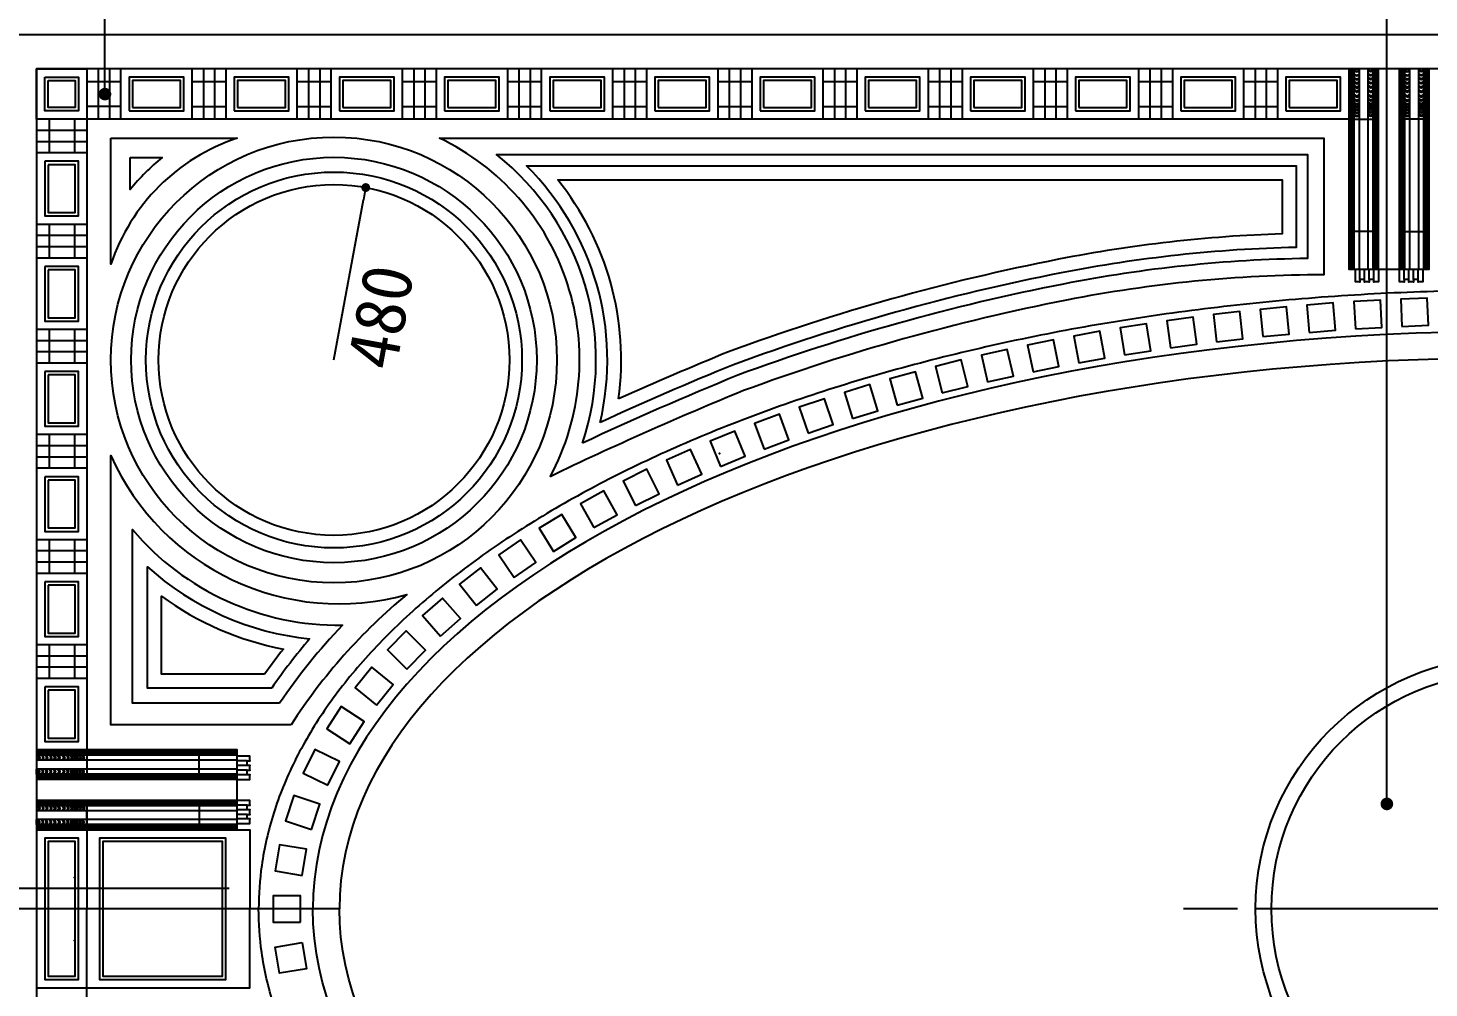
# Model space of a CAD drawing. Extents: x 341 to 10071, y 531 to 13651.
# Drawn here: x 2075 to 5405, y 4648 to 6931 of the extents above; entities that cross this region are included whole.
import ezdxf

# ---------------------------------------------------------------- set-up
doc = ezdxf.new("R2010")
doc.units = 0
doc.header["$MEASUREMENT"] = 0
doc.layers.get('0').update_dxf_attribs({"linetype": 'CONTINUOUS'})
doc.layers.get('DEFPOINTS').update_dxf_attribs({"linetype": 'CONTINUOUS'})
for name, color, linetype in [('3', 3, 'CONTINUOUS'), ('4', 4, 'CONTINUOUS'), ('7', 7, 'CONTINUOUS'), ('DIM', 3, 'CONTINUOUS')]:
    doc.layers.add(name, color=color, linetype=linetype)
doc.styles.add('HZ', font='')
doc.styles.get("Standard").update_dxf_attribs({"font": 'txt.shx', "bigfont": 'bigfont.shx'})
doc.styles.get('HZ').set_extended_font_data('仿宋_GB2312')
doc.dimstyles.get("Standard").update_dxf_attribs({"dimtxt": 0.18, "dimasz": 0.18, "dimexe": 0.18, "dimexo": 0.0625, "dimgap": 0.09, "dimtad": 0, "dimtih": 1, "dimtoh": 1, "dimdec": 4, "dimzin": 0, "dimdsep": 46, "dimtxsty": 'Standard', "dimcen": 0.09, "dimadec": 0, "dimazin": 0, "dimtfac": 1, "dimtdec": 4, "dimtofl": 0, "dimtmove": 0, "dimatfit": 3, "dimfxl": 0, "dimtolj": 1, "dimtzin": 0, "dimarcsym": 0})

# ---------------------------------------------------------------- blocks, each defined once
blk = doc.blocks.new('_DOT')
at = {"color": 0, "linetype": 'ByBlock'}
blk.add_line((-0.35, 0), (-1, 0), dxfattribs=at)
at = {"color": 0, "linetype": 'ByBlock', "const_width": 0.35}
blk.add_lwpolyline([(-0.175, 0, 1), (0.175, 0, 1)], format="xyb", close=True, dxfattribs=at)
blk = doc.blocks.new('*D28')
at = {"linetype": 'ByBlock'}
blk.add_line((2802.1, 6141.1), (2872.3, 6521.7), dxfattribs=at)
at = {"layer": 'DEFPOINTS', "color": 0, "linetype": 'ByBlock'}
for p in [(2877.7, 6551.2), (2802.1, 6141.1)]:
    blk.add_point(p, dxfattribs=at)
at = {"linetype": 'ByBlock', "xscale": 30, "yscale": 30, "zscale": 30, "rotation": 79.55053254173025}
blk.add_blockref('_DOT', (2877.7, 6551.2), dxfattribs=at)
at = {"linetype": 'ByBlock', "insert": (2912.9, 6243.6), "char_height": 120, "attachment_point": 5, "rotation": 79.5505, "style": 'HZ'}
blk.add_mtext('\\A1;480', dxfattribs=at)

msp = doc.modelspace()

# ---------------------------------------------------------------- linework, layer by layer
at = {"layer": '3', "ltscale": 20}
for p, q in [((2241.8, 6833.6), (2241.8, 6713.6)), ((2268.4, 6833.6), (2268.4, 6713.6)), ((2295.1, 6833.6), (2295.1, 6713.6)), ((2465.1, 6713.6), (2465.1, 6833.6)), ((2491.8, 6833.6), (2491.8, 6713.6)), ((2518.4, 6833.6), (2518.4, 6713.6)), ((2545.1, 6833.6), (2545.1, 6713.6)), ((2715.1, 6713.6), (2715.1, 6833.6)), ((2741.8, 6833.6), (2741.8, 6713.6)), ((2768.4, 6833.6), (2768.4, 6713.6)), ((2795.1, 6833.6), (2795.1, 6713.6)), ((2965.1, 6713.6), (2965.1, 6833.6)), ((2991.8, 6833.6), (2991.8, 6713.6)), ((3018.4, 6833.6), (3018.4, 6713.6)), ((3045.1, 6833.6), (3045.1, 6713.6)), ((3215.1, 6713.6), (3215.1, 6833.6)), ((3241.8, 6833.6), (3241.8, 6713.6)), ((3268.4, 6833.6), (3268.4, 6713.6)), ((3295.1, 6833.6), (3295.1, 6713.6)), ((3465.1, 6713.6), (3465.1, 6833.6)), ((3491.8, 6833.6), (3491.8, 6713.6)), ((3518.4, 6833.6), (3518.4, 6713.6)), ((3545.1, 6833.6), (3545.1, 6713.6)), ((3715.1, 6713.6), (3715.1, 6833.6)), ((3741.8, 6833.6), (3741.8, 6713.6)), ((3768.4, 6833.6), (3768.4, 6713.6)), ((3795.1, 6833.6), (3795.1, 6713.6)), ((3965.1, 6713.6), (3965.1, 6833.6)), ((3991.8, 6833.6), (3991.8, 6713.6)), ((4018.4, 6833.6), (4018.4, 6713.6)), ((4045.1, 6833.6), (4045.1, 6713.6)), ((4215.1, 6713.6), (4215.1, 6833.6)), ((4241.8, 6833.6), (4241.8, 6713.6)), ((4268.4, 6833.6), (4268.4, 6713.6)), ((4295.1, 6833.6), (4295.1, 6713.6)), ((4465.1, 6713.6), (4465.1, 6833.6)), ((4491.8, 6833.6), (4491.8, 6713.6)), ((4518.4, 6833.6), (4518.4, 6713.6)), ((4545.1, 6833.6), (4545.1, 6713.6)), ((4715.1, 6713.6), (4715.1, 6833.6)), ((4741.8, 6833.6), (4741.8, 6713.6)), ((4768.4, 6833.6), (4768.4, 6713.6)), ((4795.1, 6833.6), (4795.1, 6713.6)), ((4965.1, 6713.6), (4965.1, 6833.6)), ((4991.8, 6833.6), (4991.8, 6713.6)), ((5018.4, 6833.6), (5018.4, 6713.6)), ((5045.1, 6833.6), (5045.1, 6713.6)), ((5219.3, 6356.6), (5219.3, 6833.6)), ((5223.4, 6356.6), (5223.4, 6833.6)), ((5227.6, 6356.6), (5227.6, 6833.6)), ((5227.6, 6833.6), (5239.6, 6833.6)), ((5239.6, 6356.6), (5239.6, 6833.6)), ((5260.6, 6356.6), (5260.6, 6833.6)), ((5272.6, 6833.6), (5260.6, 6833.6)), ((5272.6, 6356.6), (5272.6, 6833.6)), ((5276.8, 6356.6), (5276.8, 6833.6)), ((5280.9, 6356.6), (5280.9, 6833.6)), ((5339.3, 6356.6), (5339.3, 6833.6)), ((5343.4, 6356.6), (5343.4, 6833.6)), ((5347.6, 6356.6), (5347.6, 6833.6)), ((5347.6, 6833.6), (5359.6, 6833.6)), ((5359.6, 6356.6), (5359.6, 6833.6)), ((5380.6, 6356.6), (5380.6, 6833.6)), ((5392.6, 6833.6), (5380.6, 6833.6)), ((5392.6, 6356.6), (5392.6, 6833.6)), ((5396.8, 6356.6), (5396.8, 6833.6)), ((5400.9, 6356.6), (5400.9, 6833.6)), ((2215.1, 6803.6), (2295.1, 6803.6)), ((2465.1, 6803.6), (2545.1, 6803.6)), ((2715.1, 6803.6), (2795.1, 6803.6)), ((2965.1, 6803.6), (3045.1, 6803.6)), ((3215.1, 6803.6), (3295.1, 6803.6)), ((3465.1, 6803.6), (3545.1, 6803.6)), ((3715.1, 6803.6), (3795.1, 6803.6)), ((3965.1, 6803.6), (4045.1, 6803.6)), ((4215.1, 6803.6), (4295.1, 6803.6)), ((4465.1, 6803.6), (4545.1, 6803.6)), ((4715.1, 6803.6), (4795.1, 6803.6)), ((4965.1, 6803.6), (5045.1, 6803.6)), ((2295.1, 6743.6), (2215.1, 6743.6)), ((2465.1, 6743.6), (2545.1, 6743.6)), ((2715.1, 6743.6), (2795.1, 6743.6)), ((2965.1, 6743.6), (3045.1, 6743.6)), ((3215.1, 6743.6), (3295.1, 6743.6)), ((3465.1, 6743.6), (3545.1, 6743.6)), ((3715.1, 6743.6), (3795.1, 6743.6)), ((3965.1, 6743.6), (4045.1, 6743.6)), ((4215.1, 6743.6), (4295.1, 6743.6)), ((4465.1, 6743.6), (4545.1, 6743.6)), ((4715.1, 6743.6), (4795.1, 6743.6)), ((4965.1, 6743.6), (5045.1, 6743.6)), ((2125.1, 6713.6), (2125.1, 6633.6)), ((2185.1, 6713.6), (2185.1, 6633.6)), ((2215.1, 6686.9), (2095.1, 6686.9)), ((2215.1, 6660.3), (2095.1, 6660.3)), ((2215.1, 6633.6), (2095.1, 6633.6)), ((2215.1, 6463.6), (2095.1, 6463.6)), ((2125.1, 6463.6), (2125.1, 6383.6)), ((2185.1, 6463.6), (2185.1, 6383.6)), ((2215.1, 6436.9), (2095.1, 6436.9)), ((2215.1, 6410.3), (2095.1, 6410.3)), ((2215.1, 6383.6), (2095.1, 6383.6)), ((5285.1, 6356.6), (5230.1, 6356.6)), ((5241.1, 6332.6), (5241.1, 6356.6)), ((5252.1, 6332.6), (5252.1, 6356.6)), ((5263.1, 6332.6), (5263.1, 6356.6)), ((5274.1, 6332.6), (5274.1, 6356.6)), ((5390.1, 6356.6), (5335.1, 6356.6)), ((5346.1, 6332.6), (5346.1, 6356.6)), ((5357.1, 6332.6), (5357.1, 6356.6)), ((5368.1, 6332.6), (5368.1, 6356.6)), ((5379.1, 6332.6), (5379.1, 6356.6)), ((2215.1, 6213.6), (2095.1, 6213.6)), ((2125.1, 6213.6), (2125.1, 6133.6)), ((2185.1, 6213.6), (2185.1, 6133.6)), ((2215.1, 6186.9), (2095.1, 6186.9)), ((2215.1, 6160.3), (2095.1, 6160.3)), ((2215.1, 6133.6), (2095.1, 6133.6)), ((2215.1, 5963.6), (2095.1, 5963.6)), ((2125.1, 5963.6), (2125.1, 5883.6)), ((2185.1, 5963.6), (2185.1, 5883.6)), ((2215.1, 5936.9), (2095.1, 5936.9)), ((2215.1, 5910.3), (2095.1, 5910.3)), ((2215.1, 5883.6), (2095.1, 5883.6)), ((2215.1, 5713.6), (2095.1, 5713.6)), ((2125.1, 5713.6), (2125.1, 5633.6)), ((2185.1, 5713.6), (2185.1, 5633.6)), ((2215.1, 5686.9), (2095.1, 5686.9)), ((2215.1, 5660.3), (2095.1, 5660.3)), ((2215.1, 5633.6), (2095.1, 5633.6)), ((2215.1, 5463.6), (2095.1, 5463.6)), ((2125.1, 5463.6), (2125.1, 5383.6)), ((2185.1, 5463.6), (2185.1, 5383.6)), ((2215.1, 5436.9), (2095.1, 5436.9)), ((2215.1, 5410.3), (2095.1, 5410.3)), ((2215.1, 5383.6), (2095.1, 5383.6)), ((2572.1, 5209.4), (2095.1, 5209.4)), ((2572.1, 5205.3), (2095.1, 5205.3)), ((2572.1, 5201.1), (2095.1, 5201.1)), ((2095.1, 5201.1), (2095.1, 5189.1)), ((2215.1, 5213.6), (2215.1, 5143.6)), ((2572.1, 5143.6), (2572.1, 5198.6)), ((2572.1, 5189.1), (2095.1, 5189.1)), ((2572.1, 5168.1), (2095.1, 5168.1)), ((2095.1, 5156.1), (2095.1, 5168.1)), ((2596.1, 5187.6), (2572.1, 5187.6)), ((2596.1, 5176.6), (2572.1, 5176.6)), ((2596.1, 5165.6), (2572.1, 5165.6)), ((2572.1, 5156.1), (2095.1, 5156.1)), ((2572.1, 5151.9), (2095.1, 5151.9)), ((2572.1, 5147.8), (2095.1, 5147.8)), ((2596.1, 5154.6), (2572.1, 5154.6)), ((2572.1, 5089.4), (2095.1, 5089.4)), ((2572.1, 5085.3), (2095.1, 5085.3)), ((2572.1, 5081.1), (2095.1, 5081.1)), ((2095.1, 5081.1), (2095.1, 5069.1)), ((2572.1, 5069.1), (2095.1, 5069.1)), ((2215.1, 5023.6), (2215.1, 5093.6)), ((2572.1, 5038.6), (2572.1, 5093.6)), ((2596.1, 5082.6), (2572.1, 5082.6)), ((2596.1, 5071.6), (2572.1, 5071.6)), ((2572.1, 5048.1), (2095.1, 5048.1)), ((2095.1, 5036.1), (2095.1, 5048.1)), ((2572.1, 5036.1), (2095.1, 5036.1)), ((2572.1, 5031.9), (2095.1, 5031.9)), ((2596.1, 5060.6), (2572.1, 5060.6)), ((2596.1, 5049.6), (2572.1, 5049.6)), ((2572.1, 5027.8), (2095.1, 5027.8))]:
    msp.add_line(p, q, dxfattribs=at)
at = {"layer": '3', "color": 1}
msp.add_line((1344.4, 4884.8), (2553.4, 4884.8), dxfattribs=at)
at = {"layer": '3'}
for p, q in [((2815.1, 4835.6), (1336.9, 4835.6)), ((4950, 4835.9), (4821.9, 4835.9)), ((6193.1, 4835.6), (4993.1, 4835.6))]:
    msp.add_line(p, q, dxfattribs=at)
at = {"layer": '3', "ltscale": 20}
for points in [[(2014.1, 4835.6), (2014.1, 2756.6), (9172.1, 2756.6), (9172.1, 4835.6), (9172.1, 6914.6), (2014.1, 6914.6)], [(2315.1, 6733.6), (2445.1, 6733.6), (2445.1, 6813.6), (2315.1, 6813.6)], [(2323.1, 6741.6), (2437.1, 6741.6), (2437.1, 6805.6), (2323.1, 6805.6)], [(2565.1, 6733.6), (2695.1, 6733.6), (2695.1, 6813.6), (2565.1, 6813.6)], [(2573.1, 6741.6), (2687.1, 6741.6), (2687.1, 6805.6), (2573.1, 6805.6)], [(2815.1, 6733.6), (2945.1, 6733.6), (2945.1, 6813.6), (2815.1, 6813.6)], [(2823.1, 6741.6), (2937.1, 6741.6), (2937.1, 6805.6), (2823.1, 6805.6)], [(3065.1, 6733.6), (3195.1, 6733.6), (3195.1, 6813.6), (3065.1, 6813.6)], [(3073.1, 6741.6), (3187.1, 6741.6), (3187.1, 6805.6), (3073.1, 6805.6)], [(3315.1, 6733.6), (3445.1, 6733.6), (3445.1, 6813.6), (3315.1, 6813.6)], [(3323.1, 6741.6), (3437.1, 6741.6), (3437.1, 6805.6), (3323.1, 6805.6)], [(3565.1, 6733.6), (3695.1, 6733.6), (3695.1, 6813.6), (3565.1, 6813.6)], [(3573.1, 6741.6), (3687.1, 6741.6), (3687.1, 6805.6), (3573.1, 6805.6)], [(3815.1, 6733.6), (3945.1, 6733.6), (3945.1, 6813.6), (3815.1, 6813.6)], [(3823.1, 6741.6), (3937.1, 6741.6), (3937.1, 6805.6), (3823.1, 6805.6)], [(4065.1, 6733.6), (4195.1, 6733.6), (4195.1, 6813.6), (4065.1, 6813.6)], [(4073.1, 6741.6), (4187.1, 6741.6), (4187.1, 6805.6), (4073.1, 6805.6)], [(4315.1, 6733.6), (4445.1, 6733.6), (4445.1, 6813.6), (4315.1, 6813.6)], [(4323.1, 6741.6), (4437.1, 6741.6), (4437.1, 6805.6), (4323.1, 6805.6)], [(4565.1, 6733.6), (4695.1, 6733.6), (4695.1, 6813.6), (4565.1, 6813.6)], [(4573.1, 6741.6), (4687.1, 6741.6), (4687.1, 6805.6), (4573.1, 6805.6)], [(4815.1, 6733.6), (4945.1, 6733.6), (4945.1, 6813.6), (4815.1, 6813.6)], [(4823.1, 6741.6), (4937.1, 6741.6), (4937.1, 6805.6), (4823.1, 6805.6)], [(5065.1, 6733.6), (5195.1, 6733.6), (5195.1, 6813.6), (5065.1, 6813.6)], [(5073.1, 6741.6), (5187.1, 6741.6), (5187.1, 6805.6), (5073.1, 6805.6)], [(2115.1, 6613.6), (2115.1, 6483.6), (2195.1, 6483.6), (2195.1, 6613.6)], [(2123.1, 6605.6), (2123.1, 6491.6), (2187.1, 6491.6), (2187.1, 6605.6)], [(2115.1, 6363.6), (2115.1, 6233.6), (2195.1, 6233.6), (2195.1, 6363.6)], [(2123.1, 6355.6), (2123.1, 6241.6), (2187.1, 6241.6), (2187.1, 6355.6)], [(2115.1, 6113.6), (2115.1, 5983.6), (2195.1, 5983.6), (2195.1, 6113.6)], [(2123.1, 6105.6), (2123.1, 5991.6), (2187.1, 5991.6), (2187.1, 6105.6)], [(2115.1, 5863.6), (2115.1, 5733.6), (2195.1, 5733.6), (2195.1, 5863.6)], [(2123.1, 5855.6), (2123.1, 5741.6), (2187.1, 5741.6), (2187.1, 5855.6)], [(2115.1, 5613.6), (2115.1, 5483.6), (2195.1, 5483.6), (2195.1, 5613.6)], [(2123.1, 5605.6), (2123.1, 5491.6), (2187.1, 5491.6), (2187.1, 5605.6)], [(2115.1, 5363.6), (2115.1, 5233.6), (2195.1, 5233.6), (2195.1, 5363.6)], [(2123.1, 5355.6), (2123.1, 5241.6), (2187.1, 5241.6), (2187.1, 5355.6)], [(2115.1, 4835.6), (2115.1, 4667.6), (2195.1, 4667.6), (2195.1, 4835.6), (2195.1, 5003.6), (2115.1, 5003.6)], [(2123.1, 4835.6), (2123.1, 4675.6), (2187.1, 4675.6), (2187.1, 4835.6), (2187.1, 4995.6), (2123.1, 4995.6)], [(2245.1, 4835.6), (2245.1, 4667.6), (2545.1, 4667.6), (2545.1, 4835.6), (2545.1, 5003.6), (2245.1, 5003.6)], [(2253.1, 4835.6), (2253.1, 4675.6), (2537.1, 4675.6), (2537.1, 4835.6), (2537.1, 4995.6), (2253.1, 4995.6)]]:
    msp.add_lwpolyline(points, close=True, dxfattribs=at)
at = {"layer": '3'}
for points in [[(2215.1, 6713.6), (2095.1, 6713.6), (2095.1, 6833.6), (2215.1, 6833.6)], [(2115.1, 6813.6), (2195.1, 6813.6), (2195.1, 6733.6), (2115.1, 6733.6)], [(2123.1, 6805.6), (2187.1, 6805.6), (2187.1, 6741.6), (2123.1, 6741.6)], [(5010.1, 6196.6), (5072.8, 6202.9), (5066.4, 6267.5), (5003.7, 6261.3)], [(5120.2, 6206.7), (5182.9, 6211.9), (5177.5, 6276.7), (5114.7, 6271.4)], [(5230.3, 6215), (5293.2, 6218.6), (5289.5, 6283.5), (5226.6, 6279.9)], [(5340.7, 6220.8), (5403.6, 6223.6), (5400.8, 6288.5), (5337.8, 6285.8)], [(4790.8, 6169.8), (4853.2, 6178.5), (4844.2, 6242.9), (4781.8, 6234.2)], [(4900.3, 6184.3), (4962.9, 6191.8), (4955.2, 6256.3), (4892.6, 6248.9)], [(4572.5, 6134.1), (4634.5, 6145.4), (4622.8, 6209.3), (4560.9, 6198)], [(4681.5, 6153.1), (4743.7, 6163.1), (4733.4, 6227.3), (4671.2, 6217.3)], [(4355.8, 6088.9), (4417.2, 6103), (4402.7, 6166.3), (4341.3, 6152.3)], [(4463.9, 6112.7), (4525.6, 6125.4), (4512.6, 6189.1), (4450.9, 6176.4)], [(4248.1, 6062.6), (4309.2, 6078.1), (4293.2, 6141.1), (4232.1, 6125.6)], [(4141.1, 6033.5), (4201.7, 6050.6), (4184.2, 6113.2), (4123.5, 6096.1)], [(4034.7, 6001.8), (4094.9, 6020.4), (4075.7, 6082.5), (4015.5, 6063.8)], [(3929.2, 5967), (3988.8, 5987.3), (3967.9, 6048.9), (3908.3, 6028.6)], [(3824.6, 5929.2), (3883.6, 5951.3), (3860.9, 6012.1), (3801.8, 5990.1)], [(3721.2, 5888.1), (3779.4, 5912), (3754.7, 5972.1), (3696.5, 5948.2)], [(3619.1, 5843.4), (3676.5, 5869.4), (3649.7, 5928.6), (3592.3, 5902.6)], [(3518.6, 5795), (3575, 5823.1), (3545.9, 5881.3), (3489.6, 5853.2)], [(3420, 5742.5), (3475.2, 5773), (3443.7, 5829.9), (3388.6, 5799.4)], [(3323.9, 5685.6), (3377.5, 5718.6), (3343.5, 5774), (3289.8, 5741)], [(3230.6, 5623.9), (3282.4, 5659.7), (3245.6, 5713.2), (3193.7, 5677.4)], [(3140.9, 5557), (3190.5, 5595.7), (3150.5, 5647), (3100.9, 5608.2)], [(3055.5, 5484.6), (3102.7, 5526.2), (3059.8, 5575), (3012.5, 5533.4)], [(2975.5, 5406.2), (3020, 5450.7), (2974.1, 5496.7), (2929.5, 5452.1)], [(2903.2, 5320.6), (2942.9, 5369.5), (2892.5, 5410.5), (2852.7, 5361.6)], [(2839.6, 5228.5), (2874, 5281.3), (2819.5, 5316.8), (2785.1, 5264)], [(2787.3, 5129.7), (2815, 5186.3), (2756.6, 5214.8), (2728.9, 5158.3)], [(2748.8, 5024.9), (2768.5, 5084.7), (2706.8, 5105.1), (2687, 5045.2)], [(2726.6, 4915.5), (2736.9, 4977.7), (2672.8, 4988.3), (2662.5, 4926.2)], [(2722.6, 4804.1), (2722.6, 4867.1), (2657.6, 4867.1), (2657.6, 4804.1)], [(2726.6, 4755.7), (2736.9, 4693.5), (2672.8, 4682.9), (2662.5, 4745.1)]]:
    msp.add_lwpolyline(points, close=True, dxfattribs=at)
at = {"layer": '3', "ltscale": 20}
for points in [[(5227.6, 6830.5), (5233.6, 6828), (5239.6, 6830.5)], [(5227.6, 6828), (5233.6, 6826), (5239.6, 6828)], [(5272.6, 6830.5), (5266.6, 6828), (5260.6, 6830.5)], [(5272.6, 6828), (5266.6, 6826), (5260.6, 6828)], [(5347.6, 6830.5), (5353.6, 6828), (5359.6, 6830.5)], [(5347.6, 6828), (5353.6, 6826), (5359.6, 6828)], [(5392.6, 6830.5), (5386.6, 6828), (5380.6, 6830.5)], [(5392.6, 6828), (5386.6, 6826), (5380.6, 6828)], [(5227.6, 6821.1), (5233.6, 6818.6), (5239.6, 6821.1)], [(5227.6, 6818.6), (5233.6, 6816.6), (5239.6, 6818.6)], [(5227.6, 6812.3), (5233.6, 6809.7), (5239.6, 6812.3)], [(5227.6, 6809.8), (5233.6, 6807.7), (5239.6, 6809.8)], [(5227.6, 6803), (5233.6, 6799.8), (5239.6, 6803)], [(5227.6, 6800.5), (5233.6, 6797.6), (5239.6, 6800.5)], [(5227.6, 6793.7), (5233.6, 6790.2), (5239.6, 6793.7)], [(5272.6, 6821.1), (5266.6, 6818.6), (5260.6, 6821.1)], [(5272.6, 6818.6), (5266.6, 6816.6), (5260.6, 6818.6)], [(5272.6, 6812.3), (5266.6, 6809.7), (5260.6, 6812.3)], [(5272.6, 6809.8), (5266.6, 6807.7), (5260.6, 6809.8)], [(5272.6, 6803), (5266.6, 6799.8), (5260.6, 6803)], [(5272.6, 6800.5), (5266.6, 6797.6), (5260.6, 6800.5)], [(5272.6, 6793.7), (5266.6, 6790.2), (5260.6, 6793.7)], [(5347.6, 6821.1), (5353.6, 6818.6), (5359.6, 6821.1)], [(5347.6, 6818.6), (5353.6, 6816.6), (5359.6, 6818.6)], [(5347.6, 6812.3), (5353.6, 6809.7), (5359.6, 6812.3)], [(5347.6, 6809.8), (5353.6, 6807.7), (5359.6, 6809.8)], [(5347.6, 6803), (5353.6, 6799.8), (5359.6, 6803)], [(5347.6, 6800.5), (5353.6, 6797.6), (5359.6, 6800.5)], [(5347.6, 6793.7), (5353.6, 6790.2), (5359.6, 6793.7)], [(5392.6, 6821.1), (5386.6, 6818.6), (5380.6, 6821.1)], [(5392.6, 6818.6), (5386.6, 6816.6), (5380.6, 6818.6)], [(5392.6, 6812.3), (5386.6, 6809.7), (5380.6, 6812.3)], [(5392.6, 6809.8), (5386.6, 6807.7), (5380.6, 6809.8)], [(5392.6, 6803), (5386.6, 6799.8), (5380.6, 6803)], [(5392.6, 6800.5), (5386.6, 6797.6), (5380.6, 6800.5)], [(5392.6, 6793.7), (5386.6, 6790.2), (5380.6, 6793.7)], [(5227.6, 6791.1), (5233.6, 6787.7), (5239.6, 6791.1)], [(5227.6, 6784.1), (5233.6, 6779.6), (5239.6, 6784.1)], [(5227.6, 6781.6), (5233.6, 6777.1), (5239.6, 6781.6)], [(5227.6, 6772.3), (5233.6, 6768.8), (5239.6, 6772.3)], [(5227.6, 6769.8), (5233.6, 6766.3), (5239.6, 6769.8)], [(5227.6, 6762.3), (5233.6, 6759.1), (5239.6, 6762.3)], [(5272.6, 6791.1), (5266.6, 6787.7), (5260.6, 6791.1)], [(5272.6, 6784.1), (5266.6, 6779.6), (5260.6, 6784.1)], [(5272.6, 6781.6), (5266.6, 6777.1), (5260.6, 6781.6)], [(5272.6, 6772.3), (5266.6, 6768.8), (5260.6, 6772.3)], [(5272.6, 6769.8), (5266.6, 6766.3), (5260.6, 6769.8)], [(5272.6, 6762.3), (5266.6, 6759.1), (5260.6, 6762.3)], [(5347.6, 6791.1), (5353.6, 6787.7), (5359.6, 6791.1)], [(5347.6, 6784.1), (5353.6, 6779.6), (5359.6, 6784.1)], [(5347.6, 6781.6), (5353.6, 6777.1), (5359.6, 6781.6)], [(5347.6, 6772.3), (5353.6, 6768.8), (5359.6, 6772.3)], [(5347.6, 6769.8), (5353.6, 6766.3), (5359.6, 6769.8)], [(5347.6, 6762.3), (5353.6, 6759.1), (5359.6, 6762.3)], [(5392.6, 6791.1), (5386.6, 6787.7), (5380.6, 6791.1)], [(5392.6, 6784.1), (5386.6, 6779.6), (5380.6, 6784.1)], [(5392.6, 6781.6), (5386.6, 6777.1), (5380.6, 6781.6)], [(5392.6, 6772.3), (5386.6, 6768.8), (5380.6, 6772.3)], [(5392.6, 6769.8), (5386.6, 6766.3), (5380.6, 6769.8)], [(5392.6, 6762.3), (5386.6, 6759.1), (5380.6, 6762.3)], [(5227.6, 6759.8), (5233.6, 6756.8), (5239.6, 6759.8)], [(5227.6, 6753.8), (5233.6, 6750.5), (5239.6, 6753.8)], [(5227.6, 6751.2), (5233.6, 6748.3), (5239.6, 6751.2)], [(5227.6, 6746), (5233.6, 6743.5), (5239.6, 6746)], [(5227.6, 6743.5), (5233.6, 6741.5), (5239.6, 6743.5)], [(5227.6, 6739.5), (5233.6, 6737), (5239.6, 6739.5)], [(5227.6, 6737), (5233.6, 6735), (5239.6, 6737)], [(5227.6, 6732.5), (5233.6, 6730), (5239.6, 6732.5)], [(5227.6, 6730), (5233.6, 6728), (5239.6, 6730)], [(5272.6, 6759.8), (5266.6, 6756.8), (5260.6, 6759.8)], [(5272.6, 6753.8), (5266.6, 6750.5), (5260.6, 6753.8)], [(5272.6, 6751.2), (5266.6, 6748.3), (5260.6, 6751.2)], [(5272.6, 6746), (5266.6, 6743.5), (5260.6, 6746)], [(5272.6, 6743.5), (5266.6, 6741.5), (5260.6, 6743.5)], [(5272.6, 6739.5), (5266.6, 6737), (5260.6, 6739.5)], [(5272.6, 6737), (5266.6, 6735), (5260.6, 6737)], [(5272.6, 6732.5), (5266.6, 6730), (5260.6, 6732.5)], [(5272.6, 6730), (5266.6, 6728), (5260.6, 6730)], [(5347.6, 6759.8), (5353.6, 6756.8), (5359.6, 6759.8)], [(5347.6, 6753.8), (5353.6, 6750.5), (5359.6, 6753.8)], [(5347.6, 6751.2), (5353.6, 6748.3), (5359.6, 6751.2)], [(5347.6, 6746), (5353.6, 6743.5), (5359.6, 6746)], [(5347.6, 6743.5), (5353.6, 6741.5), (5359.6, 6743.5)], [(5347.6, 6739.5), (5353.6, 6737), (5359.6, 6739.5)], [(5347.6, 6737), (5353.6, 6735), (5359.6, 6737)], [(5347.6, 6732.5), (5353.6, 6730), (5359.6, 6732.5)], [(5347.6, 6730), (5353.6, 6728), (5359.6, 6730)], [(5392.6, 6759.8), (5386.6, 6756.8), (5380.6, 6759.8)], [(5392.6, 6753.8), (5386.6, 6750.5), (5380.6, 6753.8)], [(5392.6, 6751.2), (5386.6, 6748.3), (5380.6, 6751.2)], [(5392.6, 6746), (5386.6, 6743.5), (5380.6, 6746)], [(5392.6, 6743.5), (5386.6, 6741.5), (5380.6, 6743.5)], [(5392.6, 6739.5), (5386.6, 6737), (5380.6, 6739.5)], [(5392.6, 6737), (5386.6, 6735), (5380.6, 6737)], [(5392.6, 6732.5), (5386.6, 6730), (5380.6, 6732.5)], [(5392.6, 6730), (5386.6, 6728), (5380.6, 6730)], [(5227.6, 6725), (5233.6, 6722.4), (5239.6, 6725)], [(5227.6, 6722.5), (5233.6, 6720.4), (5239.6, 6722.5)], [(5272.6, 6725), (5266.6, 6722.4), (5260.6, 6725)], [(5272.6, 6722.5), (5266.6, 6720.4), (5260.6, 6722.5)], [(5347.6, 6725), (5353.6, 6722.4), (5359.6, 6725)], [(5347.6, 6722.5), (5353.6, 6720.4), (5359.6, 6722.5)], [(5392.6, 6725), (5386.6, 6722.4), (5380.6, 6725)], [(5392.6, 6722.5), (5386.6, 6720.4), (5380.6, 6722.5)], [(2098.2, 5201.1), (2100.7, 5195.1), (2098.2, 5189.1)], [(2100.7, 5201.1), (2102.7, 5195.1), (2100.7, 5189.1)], [(2107.6, 5201.1), (2110.1, 5195.1), (2107.6, 5189.1)], [(2110.1, 5201.1), (2112.1, 5195.1), (2110.1, 5189.1)], [(2116.4, 5201.1), (2119, 5195.1), (2116.4, 5189.1)], [(2118.9, 5201.1), (2121, 5195.1), (2118.9, 5189.1)], [(2125.7, 5201.1), (2128.9, 5195.1), (2125.7, 5189.1)], [(2128.2, 5201.1), (2131.1, 5195.1), (2128.2, 5189.1)], [(2135, 5201.1), (2138.5, 5195.1), (2135, 5189.1)], [(2137.6, 5201.1), (2141, 5195.1), (2137.6, 5189.1)], [(2144.6, 5201.1), (2149.1, 5195.1), (2144.6, 5189.1)], [(2147.1, 5201.1), (2151.6, 5195.1), (2147.1, 5189.1)], [(2156.4, 5201.1), (2159.9, 5195.1), (2156.4, 5189.1)], [(2158.9, 5201.1), (2162.4, 5195.1), (2158.9, 5189.1)], [(2166.4, 5201.1), (2169.7, 5195.1), (2166.4, 5189.1)], [(2168.9, 5201.1), (2171.9, 5195.1), (2168.9, 5189.1)], [(2174.9, 5201.1), (2178.2, 5195.1), (2174.9, 5189.1)], [(2177.5, 5201.1), (2180.4, 5195.1), (2177.5, 5189.1)], [(2182.7, 5201.1), (2185.2, 5195.1), (2182.7, 5189.1)], [(2185.2, 5201.1), (2187.2, 5195.1), (2185.2, 5189.1)], [(2189.2, 5201.1), (2191.7, 5195.1), (2189.2, 5189.1)], [(2191.7, 5201.1), (2193.7, 5195.1), (2191.7, 5189.1)], [(2196.2, 5201.1), (2198.7, 5195.1), (2196.2, 5189.1)], [(2198.7, 5201.1), (2200.8, 5195.1), (2198.7, 5189.1)], [(2203.7, 5201.1), (2206.3, 5195.1), (2203.7, 5189.1)], [(2206.2, 5201.1), (2208.3, 5195.1), (2206.2, 5189.1)], [(2098.2, 5156.1), (2100.7, 5162.1), (2098.2, 5168.1)], [(2100.7, 5156.1), (2102.7, 5162.1), (2100.7, 5168.1)], [(2107.6, 5156.1), (2110.1, 5162.1), (2107.6, 5168.1)], [(2110.1, 5156.1), (2112.1, 5162.1), (2110.1, 5168.1)], [(2116.4, 5156.1), (2119, 5162.1), (2116.4, 5168.1)], [(2118.9, 5156.1), (2121, 5162.1), (2118.9, 5168.1)], [(2125.7, 5156.1), (2128.9, 5162.1), (2125.7, 5168.1)], [(2128.2, 5156.1), (2131.1, 5162.1), (2128.2, 5168.1)], [(2135, 5156.1), (2138.5, 5162.1), (2135, 5168.1)], [(2137.6, 5156.1), (2141, 5162.1), (2137.6, 5168.1)], [(2144.6, 5156.1), (2149.1, 5162.1), (2144.6, 5168.1)], [(2147.1, 5156.1), (2151.6, 5162.1), (2147.1, 5168.1)], [(2156.4, 5156.1), (2159.9, 5162.1), (2156.4, 5168.1)], [(2158.9, 5156.1), (2162.4, 5162.1), (2158.9, 5168.1)], [(2166.4, 5156.1), (2169.7, 5162.1), (2166.4, 5168.1)], [(2168.9, 5156.1), (2171.9, 5162.1), (2168.9, 5168.1)], [(2174.9, 5156.1), (2178.2, 5162.1), (2174.9, 5168.1)], [(2177.5, 5156.1), (2180.4, 5162.1), (2177.5, 5168.1)], [(2182.7, 5156.1), (2185.2, 5162.1), (2182.7, 5168.1)], [(2185.2, 5156.1), (2187.2, 5162.1), (2185.2, 5168.1)], [(2189.2, 5156.1), (2191.7, 5162.1), (2189.2, 5168.1)], [(2191.7, 5156.1), (2193.7, 5162.1), (2191.7, 5168.1)], [(2196.2, 5156.1), (2198.7, 5162.1), (2196.2, 5168.1)], [(2198.7, 5156.1), (2200.8, 5162.1), (2198.7, 5168.1)], [(2203.7, 5156.1), (2206.3, 5162.1), (2203.7, 5168.1)], [(2206.2, 5156.1), (2208.3, 5162.1), (2206.2, 5168.1)], [(2098.2, 5081.1), (2100.7, 5075.1), (2098.2, 5069.1)], [(2100.7, 5081.1), (2102.7, 5075.1), (2100.7, 5069.1)], [(2107.6, 5081.1), (2110.1, 5075.1), (2107.6, 5069.1)], [(2110.1, 5081.1), (2112.1, 5075.1), (2110.1, 5069.1)], [(2116.4, 5081.1), (2119, 5075.1), (2116.4, 5069.1)], [(2118.9, 5081.1), (2121, 5075.1), (2118.9, 5069.1)], [(2125.7, 5081.1), (2128.9, 5075.1), (2125.7, 5069.1)], [(2128.2, 5081.1), (2131.1, 5075.1), (2128.2, 5069.1)], [(2135, 5081.1), (2138.5, 5075.1), (2135, 5069.1)], [(2137.6, 5081.1), (2141, 5075.1), (2137.6, 5069.1)], [(2144.6, 5081.1), (2149.1, 5075.1), (2144.6, 5069.1)], [(2147.1, 5081.1), (2151.6, 5075.1), (2147.1, 5069.1)], [(2156.4, 5081.1), (2159.9, 5075.1), (2156.4, 5069.1)], [(2158.9, 5081.1), (2162.4, 5075.1), (2158.9, 5069.1)], [(2166.4, 5081.1), (2169.7, 5075.1), (2166.4, 5069.1)], [(2168.9, 5081.1), (2171.9, 5075.1), (2168.9, 5069.1)], [(2174.9, 5081.1), (2178.2, 5075.1), (2174.9, 5069.1)], [(2177.5, 5081.1), (2180.4, 5075.1), (2177.5, 5069.1)], [(2182.7, 5081.1), (2185.2, 5075.1), (2182.7, 5069.1)], [(2185.2, 5081.1), (2187.2, 5075.1), (2185.2, 5069.1)], [(2189.2, 5081.1), (2191.7, 5075.1), (2189.2, 5069.1)], [(2191.7, 5081.1), (2193.7, 5075.1), (2191.7, 5069.1)], [(2196.2, 5081.1), (2198.7, 5075.1), (2196.2, 5069.1)], [(2198.7, 5081.1), (2200.8, 5075.1), (2198.7, 5069.1)], [(2203.7, 5081.1), (2206.3, 5075.1), (2203.7, 5069.1)], [(2206.2, 5081.1), (2208.3, 5075.1), (2206.2, 5069.1)], [(2098.2, 5036.1), (2100.7, 5042.1), (2098.2, 5048.1)], [(2100.7, 5036.1), (2102.7, 5042.1), (2100.7, 5048.1)], [(2107.6, 5036.1), (2110.1, 5042.1), (2107.6, 5048.1)], [(2110.1, 5036.1), (2112.1, 5042.1), (2110.1, 5048.1)], [(2116.4, 5036.1), (2119, 5042.1), (2116.4, 5048.1)], [(2118.9, 5036.1), (2121, 5042.1), (2118.9, 5048.1)], [(2125.7, 5036.1), (2128.9, 5042.1), (2125.7, 5048.1)], [(2128.2, 5036.1), (2131.1, 5042.1), (2128.2, 5048.1)], [(2135, 5036.1), (2138.5, 5042.1), (2135, 5048.1)], [(2137.6, 5036.1), (2141, 5042.1), (2137.6, 5048.1)], [(2144.6, 5036.1), (2149.1, 5042.1), (2144.6, 5048.1)], [(2147.1, 5036.1), (2151.6, 5042.1), (2147.1, 5048.1)], [(2156.4, 5036.1), (2159.9, 5042.1), (2156.4, 5048.1)], [(2158.9, 5036.1), (2162.4, 5042.1), (2158.9, 5048.1)], [(2166.4, 5036.1), (2169.7, 5042.1), (2166.4, 5048.1)], [(2168.9, 5036.1), (2171.9, 5042.1), (2168.9, 5048.1)], [(2174.9, 5036.1), (2178.2, 5042.1), (2174.9, 5048.1)], [(2177.5, 5036.1), (2180.4, 5042.1), (2177.5, 5048.1)], [(2182.7, 5036.1), (2185.2, 5042.1), (2182.7, 5048.1)], [(2185.2, 5036.1), (2187.2, 5042.1), (2185.2, 5048.1)], [(2189.2, 5036.1), (2191.7, 5042.1), (2189.2, 5048.1)], [(2191.7, 5036.1), (2193.7, 5042.1), (2191.7, 5048.1)], [(2196.2, 5036.1), (2198.7, 5042.1), (2196.2, 5048.1)], [(2198.7, 5036.1), (2200.8, 5042.1), (2198.7, 5048.1)], [(2203.7, 5036.1), (2206.3, 5042.1), (2203.7, 5048.1)], [(2206.2, 5036.1), (2208.3, 5042.1), (2206.2, 5048.1)], [(2095.1, 5023.6), (2602.1, 5023.6), (2602.1, 4835.6)], [(2095.1, 4647.6), (2602.1, 4647.6), (2602.1, 4835.6)]]:
    msp.add_lwpolyline(points, dxfattribs=at)
for points in [[(3392.8, 5943.2, 0.31606), (3188.7, 6629.6), (5116.1, 6629.6), (5116.1, 6382.5, 0.044831), (4536.1, 6321.8, 0.03981), (3761.9, 6104.7, 0.012265)], [(3434.9, 5992.4, 0.260755), (3259.8, 6602.6), (5089.1, 6602.6), (5089.1, 6409, 0.042803), (4530.9, 6348.2, 0.039834), (3752.1, 6129.9, 0.010492)], [(2673.1, 5324.6), (2323.1, 5324.6), (2323.1, 5737.7, 0.223228), (2822.2, 5510.3, 0.042414)], [(2654.1, 5360.6), (2359.1, 5360.6), (2359.1, 5649.1, 0.158728), (2744.4, 5477.9, 0.025679)]]:
    msp.add_lwpolyline(points, format="xyb", close=True, dxfattribs=at)
for centre, radius in [((2802.1, 6141.1), 482), ((2802.1, 6141.1), 447), ((5593.1, 4835.6), 562.3)]:
    msp.add_circle(centre, radius, dxfattribs=at)
at = {"layer": '3'}
msp.add_ellipse((5593.1, 4835.6), major_axis=(-2778, 0), ratio=0.471562, start_param=3.141593, end_param=6.283185, dxfattribs=at)
at = {"layer": '3', "extrusion": (0, 0, -1)}
msp.add_ellipse((5593.1, 4835.6), major_axis=(-2778, 0), ratio=0.471562, start_param=3.141593, end_param=6.283185, dxfattribs=at)
at = {"layer": '3', "ltscale": 20}
for p in [(2241.8, 6803.6), (2268.4, 6803.6), (2491.8, 6803.6), (2518.4, 6803.6), (2741.8, 6803.6), (2768.4, 6803.6), (2991.8, 6803.6), (3018.4, 6803.6), (3241.8, 6803.6), (3268.4, 6803.6), (3491.8, 6803.6), (3518.4, 6803.6), (3741.8, 6803.6), (3768.4, 6803.6), (3991.8, 6803.6), (4018.4, 6803.6), (4241.8, 6803.6), (4268.4, 6803.6), (4491.8, 6803.6), (4518.4, 6803.6), (4741.8, 6803.6), (4768.4, 6803.6), (2185.1, 6686.9), (2185.1, 6660.3), (2185.1, 6410.3), (5219.3, 6386.5), (5223.4, 6386.5), (5241.1, 6326.6), (5252.1, 6326.6), (5263.1, 6326.6), (5274.1, 6326.6), (5346.1, 6326.6), (5357.1, 6326.6), (5368.1, 6326.6), (5379.1, 6326.6), (2185.1, 6160.3), (2185.1, 5910.3), (3718.5, 5918.4), (2185.1, 5660.3), (2185.1, 5410.3), (2542.2, 5209.4), (2542.2, 5205.3), (2602.1, 5187.6), (2602.1, 5176.6), (2602.1, 5165.6), (2602.1, 5154.6), (2602.1, 5082.6), (2602.1, 5071.6), (2602.1, 5060.6), (2602.1, 5049.6), (2185.1, 4910.3), (2185.1, 4760.9)]:
    msp.add_point(p, dxfattribs=at)
at = {"layer": '4', "ltscale": 20}
for points in [[(2318.1, 6622.6), (2393.9, 6622.6, 0.051795), (2318.1, 6546.8)], [(3478.8, 6048.6, 0.206371), (3334, 6569.6), (5056.1, 6569.6), (5056.1, 6441.1, 0.040368), (4524.6, 6380.6, 0.039862), (3740.1, 6160.6, 0.008594)], [(2636.9, 5393.6), (2392.1, 5393.6), (2392.1, 5579.7, 0.112053), (2681.9, 5453.7, 0.01272)]]:
    msp.add_lwpolyline(points, format="xyb", close=True, dxfattribs=at)
msp.add_circle((2802.1, 6141.1), 417, dxfattribs=at)
at = {"layer": '7', "ltscale": 20}
for p, q in [((5285.1, 6356.6), (5285.1, 6833.6)), ((5335.1, 6356.6), (5335.1, 6833.6)), ((5215.1, 6713.6), (5285.1, 6713.6)), ((5405.1, 6713.6), (5335.1, 6713.6)), ((5285.1, 6446.6), (5215.1, 6446.6)), ((5335.1, 6446.6), (5405.1, 6446.6)), ((2482.1, 5143.6), (2482.1, 5213.6)), ((2572.1, 5143.6), (2095.1, 5143.6)), ((2572.1, 5093.6), (2095.1, 5093.6)), ((2482.1, 5093.6), (2482.1, 5023.6))]:
    msp.add_line(p, q, dxfattribs=at)
msp.add_lwpolyline([(2095.1, 4835.6), (2095.1, 2837.6), (9091.1, 2837.6), (9091.1, 4835.6), (9091.1, 6833.6), (2095.1, 6833.6)], close=True, dxfattribs=at)
for points in [[(5405.1, 6833.6), (5405.1, 6356.6), (5390.1, 6356.6), (5390.1, 6326.6), (5379.1, 6326.6), (5379.1, 6332.6), (5368.1, 6332.6), (5368.1, 6326.6), (5357.1, 6326.6), (5357.1, 6332.6), (5346.1, 6332.6), (5346.1, 6326.6), (5335.1, 6326.6), (5335.1, 6356.6), (5285.1, 6356.6), (5285.1, 6326.6), (5274.1, 6326.6), (5274.1, 6332.6), (5263.1, 6332.6), (5263.1, 6326.6), (5252.1, 6326.6), (5252.1, 6332.6), (5241.1, 6332.6), (5241.1, 6326.6), (5230.1, 6326.6), (5230.1, 6356.6), (5215.1, 6356.6), (5215.1, 6833.6)], [(5215.1, 6713.6), (2215.1, 6713.6), (2215.1, 5143.6)], [(2095.1, 5023.6), (2572.1, 5023.6), (2572.1, 5038.6), (2602.1, 5038.6), (2602.1, 5049.6), (2596.1, 5049.6), (2596.1, 5060.6), (2602.1, 5060.6), (2602.1, 5071.6), (2596.1, 5071.6), (2596.1, 5082.6), (2602.1, 5082.6), (2602.1, 5093.6), (2572.1, 5093.6), (2572.1, 5143.6), (2602.1, 5143.6), (2602.1, 5154.6), (2596.1, 5154.6), (2596.1, 5165.6), (2602.1, 5165.6), (2602.1, 5176.6), (2596.1, 5176.6), (2596.1, 5187.6), (2602.1, 5187.6), (2602.1, 5198.6), (2572.1, 5198.6), (2572.1, 5213.6), (2095.1, 5213.6)], [(2215.1, 5093.6), (2215.1, 4835.6)], [(2215.1, 5093.6), (2215.1, 4835.6)], [(2215.1, 4577.6), (2215.1, 4835.6)], [(2215.1, 4577.6), (2215.1, 4835.6)]]:
    msp.add_lwpolyline(points, dxfattribs=at)
for points in [[(2272.1, 6668.6), (2572.1, 6668.6, 0.236817), (2272.1, 6368.6)], [(3315.9, 5863.5, 0.429472), (3052.7, 6668.6), (5155.1, 6668.6), (5155.1, 6343.8, 0.047822), (4543.6, 6283.5, 0.039777), (3776, 6068.3, 0.015408)], [(2700.6, 5273.6), (2272.1, 5273.6), (2272.1, 5913.6, 0.372296), (2975.1, 5583.3, 0.0768)]]:
    msp.add_lwpolyline(points, format="xyb", close=True, dxfattribs=at)
for centre, radius in [((2802.1, 6141.1), 530), ((5593.1, 4835.6), 600)]:
    msp.add_circle(centre, radius, dxfattribs=at)
msp.add_ellipse((5593.1, 4835.6), major_axis=(-2841, 0), ratio=0.483281, start_param=3.141593, end_param=6.283185, dxfattribs=at)
at = {"layer": '7', "ltscale": 20, "extrusion": (0, 0, -1)}
msp.add_ellipse((5593.1, 4835.6), major_axis=(-2841, 0), ratio=0.483281, start_param=3.141593, end_param=6.283185, dxfattribs=at)
at = {"layer": '7', "ltscale": 20}
for points in [[(8563.1, 4835.6), (8563.1, 4839.7), (8563.1, 4843.8), (8562.3, 4889.8), (8558, 4931.7), (8542.2, 5015.1), (8530.7, 5056.7), (8500.6, 5139.1), (8482, 5180), (8437.9, 5260.7), (8412.4, 5300.6), (8354.6, 5379.2), (8322.3, 5417.8), (8251.3, 5493.5), (8212.6, 5530.6), (8128.9, 5603), (8084, 5638.4), (7988.2, 5707), (7937.4, 5740.2), (7830.2, 5804.5), (7773.8, 5835.5), (7656.1, 5895.1), (7594.6, 5923.6), (7467.1, 5977.9), (7400.9, 6003.8), (7264.5, 6052.5), (7194.2, 6075.5), (7049.9, 6118.4), (6976, 6138.3), (6824.9, 6174.9), (6747.7, 6191.7), (6590.9, 6221.8), (6511.2, 6235.3), (6349.7, 6258.7), (6268, 6268.8), (6103.1, 6285.4), (6019.9, 6292), (5852.7, 6301.6), (5768.8, 6304.6), (5600.6, 6307.2), (5516.3, 6306.7), (5348.3, 6302.2), (5264.5, 6298.2), (5097.8, 6286.6), (5015, 6279.1), (4850.9, 6260.6), (4769.7, 6249.6), (4609.4, 6224.3), (4530.3, 6210), (4374.9, 6178), (4298.6, 6160.4), (4149.3, 6122), (4076.2, 6101.2), (3934, 6056.7), (3864.8, 6032.9), (3730.7, 5982.6), (3665.9, 5956), (3540.9, 5900.2), (3480.8, 5871), (3365.9, 5810.1), (3311, 5778.4), (3206.9, 5712.9), (3157.6, 5679), (3065.1, 5609.4), (3021.8, 5573.5), (2941.6, 5500.1), (2904.6, 5462.6), (2837.2, 5386), (2806.7, 5347), (2752.7, 5267.8), (2729, 5227.6), (2688.7, 5146.4), (2672.1, 5105.3), (2645.9, 5022.5), (2636.4, 4980.8), (2625.5, 4904.6), (2623.1, 4870.1), (2623.1, 4835.6)], [(8563.1, 4835.6), (8563.1, 4831.5), (8563.1, 4827.5), (8562.3, 4781.5), (8558, 4739.6), (8542.2, 4656.1), (8530.7, 4614.5), (8500.6, 4532.1), (8482, 4491.3), (8437.9, 4410.5), (8412.4, 4370.6), (8354.6, 4292.1), (8322.3, 4253.4), (8251.3, 4177.7), (8212.6, 4140.6), (8128.9, 4068.2), (8084, 4032.9), (7988.2, 3964.3), (7937.4, 3931), (7830.2, 3866.7), (7773.8, 3835.7), (7656.1, 3776.2), (7594.6, 3747.6), (7467.1, 3693.3), (7400.9, 3667.5), (7264.5, 3618.7), (7194.2, 3595.7), (7049.9, 3552.9), (6976, 3532.9), (6824.9, 3496.3), (6747.7, 3479.6), (6590.9, 3449.4), (6511.2, 3435.9), (6349.7, 3412.5), (6268, 3402.4), (6103.1, 3385.8), (6019.9, 3379.3), (5852.7, 3369.6), (5768.8, 3366.6), (5600.6, 3364), (5516.3, 3364.5), (5348.3, 3369), (5264.5, 3373), (5097.8, 3384.6), (5015, 3392.1), (4850.9, 3410.6), (4769.7, 3421.6), (4609.4, 3446.9), (4530.3, 3461.3), (4374.9, 3493.2), (4298.6, 3510.9), (4149.3, 3549.2), (4076.2, 3570), (3934, 3614.5), (3864.8, 3638.3), (3730.7, 3688.6), (3665.9, 3715.2), (3540.9, 3771), (3480.8, 3800.3), (3365.9, 3861.1), (3311, 3892.8), (3206.9, 3958.3), (3157.6, 3992.2), (3065.1, 4061.9), (3021.8, 4097.7), (2941.6, 4171.1), (2904.6, 4208.6), (2837.2, 4285.2), (2806.7, 4324.2), (2752.7, 4403.4), (2729, 4443.6), (2688.7, 4524.9), (2672.1, 4566), (2645.9, 4648.7), (2636.4, 4690.4), (2625.5, 4766.6), (2623.1, 4801.1), (2623.1, 4835.6)]]:
    msp.add_open_spline(points, degree=3, knots=[3.141593, 3.141593, 3.141593, 3.141593, 3.149862, 3.149862, 3.234954, 3.234954, 3.320046, 3.320046, 3.405138, 3.405138, 3.49023, 3.49023, 3.575322, 3.575322, 3.660414, 3.660414, 3.745506, 3.745506, 3.830598, 3.830598, 3.91569, 3.91569, 4.000782, 4.000782, 4.085874, 4.085874, 4.170966, 4.170966, 4.256058, 4.256058, 4.34115, 4.34115, 4.426242, 4.426242, 4.511334, 4.511334, 4.596426, 4.596426, 4.681519, 4.681519, 4.766611, 4.766611, 4.851703, 4.851703, 4.936795, 4.936795, 5.021887, 5.021887, 5.106979, 5.106979, 5.192071, 5.192071, 5.277163, 5.277163, 5.362255, 5.362255, 5.447347, 5.447347, 5.532439, 5.532439, 5.617531, 5.617531, 5.702623, 5.702623, 5.787715, 5.787715, 5.872807, 5.872807, 5.957899, 5.957899, 6.042991, 6.042991, 6.128083, 6.128083, 6.213175, 6.213175, 6.283185, 6.283185, 6.283185, 6.283185], dxfattribs=at)

# ---------------------------------------------------------------- dimensions: what is measured, and where the dimension line sits
at = {"layer": 'DIM'}
dim = msp.add_radius_dim(center=(2802.1, 6141.1), mpoint=(2877.7, 6551.2), text='480', dimstyle='Standard', override={"dimscale": 60, "dimtxt": 2, "dimasz": 0.5, "dimexe": 1, "dimexo": 1, "dimgap": 0.5, "dimtad": 1, "dimtih": 0, "dimtoh": 0, "dimdec": 0, "dimzin": 9, "dimtxsty": 'HZ', "dimblk1": 'DOT', "dimblk2": 'DOT', "dimsah": 1, "dimcen": 0, "dimclrd": 256, "dimclre": 256, "dimclrt": 256, "dimtfac": 0.5, "dimtdec": 0, "dimtofl": 1, "dimtmove": 2, "dimtzin": 2}, dxfattribs=at)
dim.commit()
dim.dimension.update_dxf_attribs({"geometry": '*D28', "text_midpoint": (2912.9, 6243.6), "dimtype": 132})

# ---------------------------------------------------------------- leaders
for points in [[(5305, 5085.4), (5305, 8291.8), (6270.8, 8291.8)], [(2257.8, 6773.4), (2257.8, 7797.1), (2488.2, 7797.1)]]:
    msp.add_leader(points, dimstyle='Standard', override={"dimscale": 60, "dimtxt": 2, "dimasz": 0.5, "dimexe": 1, "dimexo": 1, "dimgap": 0.5, "dimtad": 1, "dimtih": 0, "dimtoh": 0, "dimdec": 0, "dimzin": 9, "dimtxsty": 'HZ', "dimcen": 0, "dimclrd": 256, "dimclre": 256, "dimclrt": 256, "dimtfac": 0.5, "dimtdec": 0, "dimtofl": 1, "dimldrblk": 'DOT', "dimtzin": 2}, dxfattribs=at)

doc.saveas('drawing.dxf')
